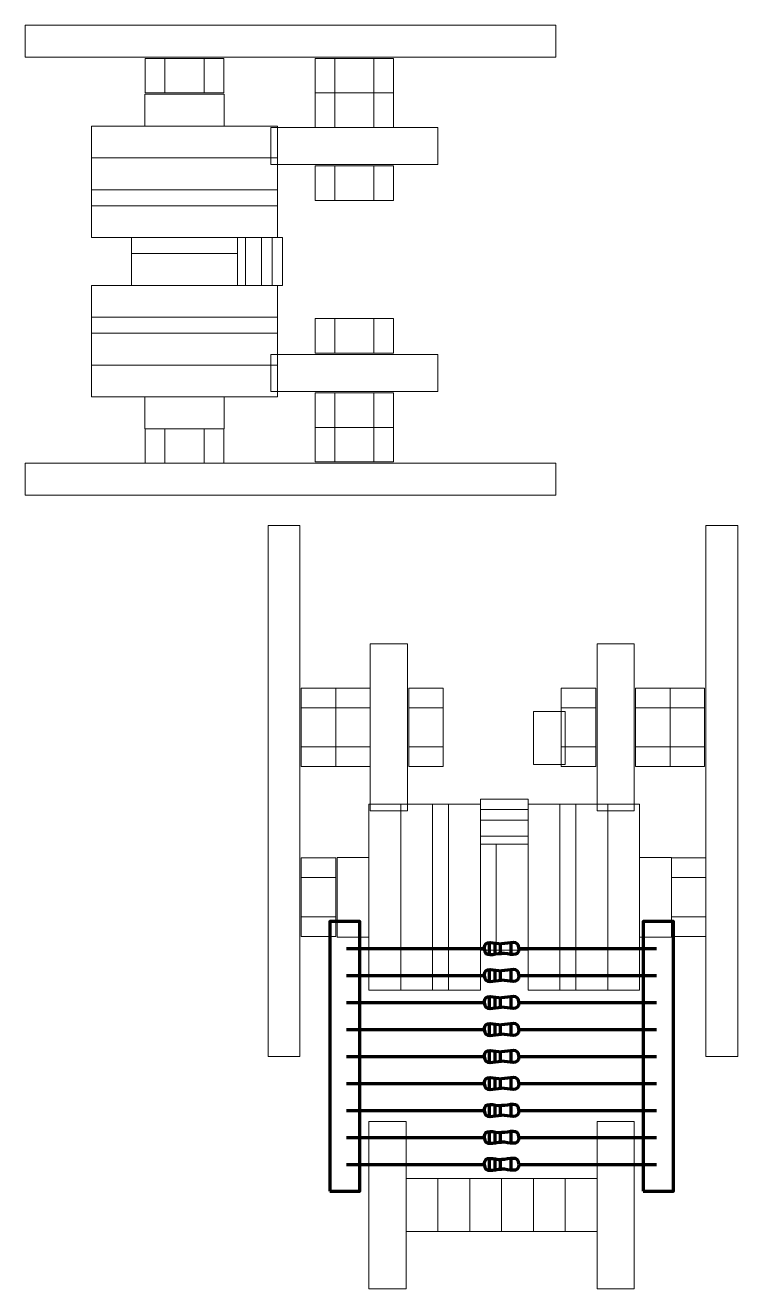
# Model space of a CAD drawing. Header units: centimetres. Extents: x -121 to 177, y -44 to 114.
# Drawn here: x 100.02 to 113.45, y 47.77 to 71.58 of the extents above; entities that cross this region are included whole.
import ezdxf

# ---------------------------------------------------------------- set-up
doc = ezdxf.new("R2010")
doc.units = ezdxf.units.CM
doc.header["$MEASUREMENT"] = 0
doc.layers.add('Layer 1', color=7, linetype='Continuous')

msp = doc.modelspace()

# ---------------------------------------------------------------- linework, layer by layer
at = {"layer": 'Layer 1', "color": 253, "lineweight": 18}
for points in [[(102.286, 70.3), (103.764, 70.3), (103.764, 70.95), (102.286, 70.95), (102.286, 70.3)], [(102.6555, 70.3), (103.3945, 70.3), (103.3945, 70.95), (102.6555, 70.95), (102.6555, 70.3)], [(105.486, 70.3), (106.964, 70.3), (106.964, 70.95), (105.486, 70.95), (105.486, 70.3)], [(105.8555, 70.3), (106.5945, 70.3), (106.5945, 70.95), (105.8555, 70.95), (105.8555, 70.3)], [(105.486, 69.65), (106.964, 69.65), (106.964, 70.3), (105.486, 70.3), (105.486, 69.65)], [(105.8555, 69.65), (106.5945, 69.65), (106.5945, 70.3), (105.8555, 70.3), (105.8555, 69.65)], [(105.486, 68.275), (106.964, 68.275), (106.964, 68.925), (105.486, 68.925), (105.486, 68.275)], [(105.8555, 68.275), (106.5945, 68.275), (106.5945, 68.925), (105.8555, 68.925), (105.8555, 68.275)], [(105.486, 65.4), (106.964, 65.4), (106.964, 66.05), (105.486, 66.05), (105.486, 65.4)], [(105.8555, 65.4), (106.5945, 65.4), (106.5945, 66.05), (105.8555, 66.05), (105.8555, 65.4)], [(105.486, 64), (106.964, 64), (106.964, 64.65), (105.486, 64.65), (105.486, 64)], [(105.8555, 64), (106.5945, 64), (106.5945, 64.65), (105.8555, 64.65), (105.8555, 64)], [(102.286, 63.325), (103.764, 63.325), (103.764, 63.975), (102.286, 63.975), (102.286, 63.325)], [(102.6555, 63.325), (103.3945, 63.325), (103.3945, 63.975), (102.6555, 63.975), (102.6555, 63.325)], [(105.486, 63.35), (106.964, 63.35), (106.964, 64), (105.486, 64), (105.486, 63.35)], [(105.8555, 63.35), (106.5945, 63.35), (106.5945, 64), (105.8555, 64), (105.8555, 63.35)]]:
    msp.add_lwpolyline(points, close=True, dxfattribs=at)
at = {"layer": 'Layer 1', "color": 202, "lineweight": 20}
for points in [[(104.6, 52.14996), (105.2, 52.14996), (105.2, 62.15004), (104.6, 62.15004), (104.6, 52.14996)], [(112.85, 52.14996), (113.45, 52.14996), (113.45, 62.15004), (112.85, 62.15004), (112.85, 52.14996)], [(106.525, 56.775), (107.225, 56.775), (107.225, 59.925), (106.525, 59.925), (106.525, 56.775)], [(110.8, 56.775), (111.5, 56.775), (111.5, 59.925), (110.8, 59.925), (110.8, 56.775)], [(106.5, 47.775), (107.2, 47.775), (107.2, 50.925), (106.5, 50.925), (106.5, 47.775)], [(110.8, 47.775), (111.5, 47.775), (111.5, 50.925), (110.8, 50.925), (110.8, 47.775)]]:
    msp.add_lwpolyline(points, close=True, dxfattribs=at)
at = {"layer": 'Layer 1', "color": 140, "lineweight": 20}
for points in [[(109.6, 57.65), (110.2, 57.65), (110.2, 58.65), (109.6, 58.65), (109.6, 57.65)], [(106.5, 53.4), (107.1, 53.4), (107.1, 56.9), (106.5, 56.9), (106.5, 53.4)], [(107.1, 53.4), (107.7, 53.4), (107.7, 56.9), (107.1, 56.9), (107.1, 53.4)], [(107.7, 53.4), (108, 53.4), (108, 56.9), (107.7, 56.9), (107.7, 53.4)], [(108, 53.4), (108.6, 53.4), (108.6, 56.9), (108, 56.9), (108, 53.4)], [(109.5, 53.4), (110.1, 53.4), (110.1, 56.9), (109.5, 56.9), (109.5, 53.4)], [(110.1, 53.4), (110.4, 53.4), (110.4, 56.9), (110.1, 56.9), (110.1, 53.4)], [(110.4, 53.4), (111, 53.4), (111, 56.9), (110.4, 56.9), (110.4, 53.4)], [(111, 53.4), (111.6, 53.4), (111.6, 56.9), (111, 56.9), (111, 53.4)], [(108.6, 54.15), (108.9, 54.15), (108.9, 56.15), (108.6, 56.15), (108.6, 54.15)], [(108.9, 54.15), (109.5, 54.15), (109.5, 56.15), (108.9, 56.15), (108.9, 54.15)], [(105.9, 54.4), (106.5, 54.4), (106.5, 55.9), (105.9, 55.9), (105.9, 54.4)], [(111.6, 54.4), (112.2, 54.4), (112.2, 55.9), (111.6, 55.9), (111.6, 54.4)], [(107.2, 48.85), (107.8, 48.85), (107.8, 49.85), (107.2, 49.85), (107.2, 48.85)], [(107.8, 48.85), (108.4, 48.85), (108.4, 49.85), (107.8, 49.85), (107.8, 48.85)], [(108.4, 48.85), (109, 48.85), (109, 49.85), (108.4, 49.85), (108.4, 48.85)], [(109, 48.85), (109.6, 48.85), (109.6, 49.85), (109, 49.85), (109, 48.85)], [(109.6, 48.85), (110.2, 48.85), (110.2, 49.85), (109.6, 49.85), (109.6, 48.85)], [(110.2, 48.85), (110.8, 48.85), (110.8, 49.85), (110.2, 49.85), (110.2, 48.85)]]:
    msp.add_lwpolyline(points, close=True, dxfattribs=at)
at = {"layer": 'Layer 1', "color": 5, "lineweight": 20}
msp.add_lwpolyline([(108.6, 56.8), (109.5, 56.8), (109.5, 57), (108.6, 57), (108.6, 56.8)], close=True, dxfattribs=at)
at = {"layer": 'Layer 1', "lineweight": 20}
msp.add_lwpolyline([(108.6, 56.3), (109.5, 56.3), (109.5, 56.6), (108.6, 56.6), (108.6, 56.3)], close=True, dxfattribs=at)
at = {"layer": 'Layer 1', "color": 5, "lineweight": 70}
for points in [[(105.76085, 49.61001), (106.33235, 49.61001), (106.33235, 54.69001), (105.76085, 54.69001), (105.76085, 49.61001)], [(111.66762, 49.61001), (112.23912, 49.61001), (112.23912, 54.69001), (111.66762, 54.69001), (111.66762, 49.61001)]]:
    msp.add_lwpolyline(points, close=True, dxfattribs=at)
at = {"layer": 'Layer 1', "color": 202, "lineweight": 20}
for points in [[(110.02504, 71.575), (110.02504, 71.575), (110.02504, 70.975), (110.02504, 70.975), (110.02504, 70.975), (110.02504, 70.975), (100.02496, 70.975), (100.02496, 70.975), (100.02496, 70.975), (100.02496, 70.975), (100.02496, 71.575), (100.02496, 71.575), (100.02496, 71.575), (100.02496, 71.575), (110.02504, 71.575), (110.02504, 71.575)], [(107.8, 69.65), (107.8, 69.65), (107.8, 68.95), (107.8, 68.95), (107.8, 68.95), (107.8, 68.95), (104.65, 68.95), (104.65, 68.95), (104.65, 68.95), (104.65, 68.95), (104.65, 69.65), (104.65, 69.65), (104.65, 69.65), (104.65, 69.65), (107.8, 69.65), (107.8, 69.65)], [(107.8, 65.375), (107.8, 65.375), (107.8, 64.675), (107.8, 64.675), (107.8, 64.675), (107.8, 64.675), (104.65, 64.675), (104.65, 64.675), (104.65, 64.675), (104.65, 64.675), (104.65, 65.375), (104.65, 65.375), (104.65, 65.375), (104.65, 65.375), (107.8, 65.375), (107.8, 65.375)], [(110.02504, 63.325), (110.02504, 63.325), (110.02504, 62.725), (110.02504, 62.725), (110.02504, 62.725), (110.02504, 62.725), (100.02496, 62.725), (100.02496, 62.725), (100.02496, 62.725), (100.02496, 62.725), (100.02496, 63.325), (100.02496, 63.325), (100.02496, 63.325), (100.02496, 63.325), (110.02504, 63.325), (110.02504, 63.325)]]:
    msp.add_open_spline(points, degree=3, knots=[0, 0, 0, 0, 0.25, 0.25, 0.25, 0.25, 0.5, 0.5, 0.5, 0.5, 0.75, 0.75, 0.75, 0.75, 1, 1, 1, 1], dxfattribs=at)
at = {"layer": 'Layer 1', "color": 140, "lineweight": 20}
for points in [[(103.775, 70.275), (103.775, 70.275), (103.775, 69.675), (103.775, 69.675), (103.775, 69.675), (103.775, 69.675), (102.275, 69.675), (102.275, 69.675), (102.275, 69.675), (102.275, 69.675), (102.275, 70.275), (102.275, 70.275), (102.275, 70.275), (102.275, 70.275), (103.775, 70.275), (103.775, 70.275)], [(104.775, 69.075), (104.775, 69.075), (104.775, 69.675), (104.775, 69.675), (104.775, 69.675), (104.775, 69.675), (101.275, 69.675), (101.275, 69.675), (101.275, 69.675), (101.275, 69.675), (101.275, 69.075), (101.275, 69.075), (101.275, 69.075), (101.275, 69.075), (104.775, 69.075), (104.775, 69.075)], [(104.775, 68.475), (104.775, 68.475), (104.775, 69.075), (104.775, 69.075), (104.775, 69.075), (104.775, 69.075), (101.275, 69.075), (101.275, 69.075), (101.275, 69.075), (101.275, 69.075), (101.275, 68.475), (101.275, 68.475), (101.275, 68.475), (101.275, 68.475), (104.775, 68.475), (104.775, 68.475)], [(104.775, 68.175), (104.775, 68.175), (104.775, 68.475), (104.775, 68.475), (104.775, 68.475), (104.775, 68.475), (101.275, 68.475), (101.275, 68.475), (101.275, 68.475), (101.275, 68.475), (101.275, 68.175), (101.275, 68.175), (101.275, 68.175), (101.275, 68.175), (104.775, 68.175), (104.775, 68.175)], [(104.775, 67.575), (104.775, 67.575), (104.775, 68.175), (104.775, 68.175), (104.775, 68.175), (104.775, 68.175), (101.275, 68.175), (101.275, 68.175), (101.275, 68.175), (101.275, 68.175), (101.275, 67.575), (101.275, 67.575), (101.275, 67.575), (101.275, 67.575), (104.775, 67.575), (104.775, 67.575)], [(104.025, 67.575), (104.025, 67.575), (104.025, 67.275), (104.025, 67.275), (104.025, 67.275), (104.025, 67.275), (102.025, 67.275), (102.025, 67.275), (102.025, 67.275), (102.025, 67.275), (102.025, 67.575), (102.025, 67.575), (102.025, 67.575), (102.025, 67.575), (104.025, 67.575), (104.025, 67.575)], [(104.025, 67.275), (104.025, 67.275), (104.025, 66.675), (104.025, 66.675), (104.025, 66.675), (104.025, 66.675), (102.025, 66.675), (102.025, 66.675), (102.025, 66.675), (102.025, 66.675), (102.025, 67.275), (102.025, 67.275), (102.025, 67.275), (102.025, 67.275), (104.025, 67.275), (104.025, 67.275)], [(104.775, 66.675), (104.775, 66.675), (104.775, 66.075), (104.775, 66.075), (104.775, 66.075), (104.775, 66.075), (101.275, 66.075), (101.275, 66.075), (101.275, 66.075), (101.275, 66.075), (101.275, 66.675), (101.275, 66.675), (101.275, 66.675), (101.275, 66.675), (104.775, 66.675), (104.775, 66.675)], [(104.775, 66.075), (104.775, 66.075), (104.775, 65.775), (104.775, 65.775), (104.775, 65.775), (104.775, 65.775), (101.275, 65.775), (101.275, 65.775), (101.275, 65.775), (101.275, 65.775), (101.275, 66.075), (101.275, 66.075), (101.275, 66.075), (101.275, 66.075), (104.775, 66.075), (104.775, 66.075)], [(104.775, 65.775), (104.775, 65.775), (104.775, 65.175), (104.775, 65.175), (104.775, 65.175), (104.775, 65.175), (101.275, 65.175), (101.275, 65.175), (101.275, 65.175), (101.275, 65.175), (101.275, 65.775), (101.275, 65.775), (101.275, 65.775), (101.275, 65.775), (104.775, 65.775), (104.775, 65.775)], [(104.775, 65.175), (104.775, 65.175), (104.775, 64.575), (104.775, 64.575), (104.775, 64.575), (104.775, 64.575), (101.275, 64.575), (101.275, 64.575), (101.275, 64.575), (101.275, 64.575), (101.275, 65.175), (101.275, 65.175), (101.275, 65.175), (101.275, 65.175), (104.775, 65.175), (104.775, 65.175)], [(103.775, 64.575), (103.775, 64.575), (103.775, 63.975), (103.775, 63.975), (103.775, 63.975), (103.775, 63.975), (102.275, 63.975), (102.275, 63.975), (102.275, 63.975), (102.275, 63.975), (102.275, 64.575), (102.275, 64.575), (102.275, 64.575), (102.275, 64.575), (103.775, 64.575), (103.775, 64.575)]]:
    msp.add_open_spline(points, degree=3, knots=[0, 0, 0, 0, 0.25, 0.25, 0.25, 0.25, 0.5, 0.5, 0.5, 0.5, 0.75, 0.75, 0.75, 0.75, 1, 1, 1, 1], dxfattribs=at)
at = {"layer": 'Layer 1', "lineweight": 20}
msp.add_open_spline([(104.175, 67.575), (104.175, 67.575), (104.175, 66.675), (104.175, 66.675), (104.175, 66.675), (104.175, 66.675), (104.475, 66.675), (104.475, 66.675), (104.475, 66.675), (104.475, 66.675), (104.475, 67.575), (104.475, 67.575), (104.475, 67.575), (104.475, 67.575), (104.175, 67.575), (104.175, 67.575)], degree=3, knots=[0, 0, 0, 0, 0.25, 0.25, 0.25, 0.25, 0.5, 0.5, 0.5, 0.5, 0.75, 0.75, 0.75, 0.75, 1, 1, 1, 1], dxfattribs=at)
at = {"layer": 'Layer 1', "color": 5, "lineweight": 20}
msp.add_open_spline([(104.675, 67.575), (104.675, 67.575), (104.675, 66.675), (104.675, 66.675), (104.675, 66.675), (104.675, 66.675), (104.875, 66.675), (104.875, 66.675), (104.875, 66.675), (104.875, 66.675), (104.875, 67.575), (104.875, 67.575), (104.875, 67.575), (104.875, 67.575), (104.675, 67.575), (104.675, 67.575)], degree=3, knots=[0, 0, 0, 0, 0.25, 0.25, 0.25, 0.25, 0.5, 0.5, 0.5, 0.5, 0.75, 0.75, 0.75, 0.75, 1, 1, 1, 1], dxfattribs=at)
at = {"layer": 'Layer 1', "color": 253, "lineweight": 18}
for points in [[(105.225, 57.611), (105.225, 57.611), (105.225, 59.089), (105.225, 59.089), (105.225, 59.089), (105.225, 59.089), (105.875, 59.089), (105.875, 59.089), (105.875, 59.089), (105.875, 59.089), (105.875, 57.611), (105.875, 57.611), (105.875, 57.611), (105.875, 57.611), (105.225, 57.611), (105.225, 57.611)], [(105.875, 57.611), (105.875, 57.611), (105.875, 59.089), (105.875, 59.089), (105.875, 59.089), (105.875, 59.089), (106.525, 59.089), (106.525, 59.089), (106.525, 59.089), (106.525, 59.089), (106.525, 57.611), (106.525, 57.611), (106.525, 57.611), (106.525, 57.611), (105.875, 57.611), (105.875, 57.611)], [(107.25, 57.611), (107.25, 57.611), (107.25, 59.089), (107.25, 59.089), (107.25, 59.089), (107.25, 59.089), (107.9, 59.089), (107.9, 59.089), (107.9, 59.089), (107.9, 59.089), (107.9, 57.611), (107.9, 57.611), (107.9, 57.611), (107.9, 57.611), (107.25, 57.611), (107.25, 57.611)], [(110.125, 57.611), (110.125, 57.611), (110.125, 59.089), (110.125, 59.089), (110.125, 59.089), (110.125, 59.089), (110.775, 59.089), (110.775, 59.089), (110.775, 59.089), (110.775, 59.089), (110.775, 57.611), (110.775, 57.611), (110.775, 57.611), (110.775, 57.611), (110.125, 57.611), (110.125, 57.611)], [(111.525, 57.611), (111.525, 57.611), (111.525, 59.089), (111.525, 59.089), (111.525, 59.089), (111.525, 59.089), (112.175, 59.089), (112.175, 59.089), (112.175, 59.089), (112.175, 59.089), (112.175, 57.611), (112.175, 57.611), (112.175, 57.611), (112.175, 57.611), (111.525, 57.611), (111.525, 57.611)], [(112.175, 57.611), (112.175, 57.611), (112.175, 59.089), (112.175, 59.089), (112.175, 59.089), (112.175, 59.089), (112.825, 59.089), (112.825, 59.089), (112.825, 59.089), (112.825, 59.089), (112.825, 57.611), (112.825, 57.611), (112.825, 57.611), (112.825, 57.611), (112.175, 57.611), (112.175, 57.611)], [(105.225, 57.9805), (105.225, 57.9805), (105.225, 58.7195), (105.225, 58.7195), (105.225, 58.7195), (105.225, 58.7195), (105.875, 58.7195), (105.875, 58.7195), (105.875, 58.7195), (105.875, 58.7195), (105.875, 57.9805), (105.875, 57.9805), (105.875, 57.9805), (105.875, 57.9805), (105.225, 57.9805), (105.225, 57.9805)], [(105.875, 57.9805), (105.875, 57.9805), (105.875, 58.7195), (105.875, 58.7195), (105.875, 58.7195), (105.875, 58.7195), (106.525, 58.7195), (106.525, 58.7195), (106.525, 58.7195), (106.525, 58.7195), (106.525, 57.9805), (106.525, 57.9805), (106.525, 57.9805), (106.525, 57.9805), (105.875, 57.9805), (105.875, 57.9805)], [(107.25, 57.9805), (107.25, 57.9805), (107.25, 58.7195), (107.25, 58.7195), (107.25, 58.7195), (107.25, 58.7195), (107.9, 58.7195), (107.9, 58.7195), (107.9, 58.7195), (107.9, 58.7195), (107.9, 57.9805), (107.9, 57.9805), (107.9, 57.9805), (107.9, 57.9805), (107.25, 57.9805), (107.25, 57.9805)], [(110.125, 57.9805), (110.125, 57.9805), (110.125, 58.7195), (110.125, 58.7195), (110.125, 58.7195), (110.125, 58.7195), (110.775, 58.7195), (110.775, 58.7195), (110.775, 58.7195), (110.775, 58.7195), (110.775, 57.9805), (110.775, 57.9805), (110.775, 57.9805), (110.775, 57.9805), (110.125, 57.9805), (110.125, 57.9805)], [(111.525, 57.9805), (111.525, 57.9805), (111.525, 58.7195), (111.525, 58.7195), (111.525, 58.7195), (111.525, 58.7195), (112.175, 58.7195), (112.175, 58.7195), (112.175, 58.7195), (112.175, 58.7195), (112.175, 57.9805), (112.175, 57.9805), (112.175, 57.9805), (112.175, 57.9805), (111.525, 57.9805), (111.525, 57.9805)], [(112.175, 57.9805), (112.175, 57.9805), (112.175, 58.7195), (112.175, 58.7195), (112.175, 58.7195), (112.175, 58.7195), (112.825, 58.7195), (112.825, 58.7195), (112.825, 58.7195), (112.825, 58.7195), (112.825, 57.9805), (112.825, 57.9805), (112.825, 57.9805), (112.825, 57.9805), (112.175, 57.9805), (112.175, 57.9805)], [(105.225, 54.411), (105.225, 54.411), (105.225, 55.889), (105.225, 55.889), (105.225, 55.889), (105.225, 55.889), (105.875, 55.889), (105.875, 55.889), (105.875, 55.889), (105.875, 55.889), (105.875, 54.411), (105.875, 54.411), (105.875, 54.411), (105.875, 54.411), (105.225, 54.411), (105.225, 54.411)], [(112.2, 54.411), (112.2, 54.411), (112.2, 55.889), (112.2, 55.889), (112.2, 55.889), (112.2, 55.889), (112.85, 55.889), (112.85, 55.889), (112.85, 55.889), (112.85, 55.889), (112.85, 54.411), (112.85, 54.411), (112.85, 54.411), (112.85, 54.411), (112.2, 54.411), (112.2, 54.411)], [(105.225, 54.7805), (105.225, 54.7805), (105.225, 55.5195), (105.225, 55.5195), (105.225, 55.5195), (105.225, 55.5195), (105.875, 55.5195), (105.875, 55.5195), (105.875, 55.5195), (105.875, 55.5195), (105.875, 54.7805), (105.875, 54.7805), (105.875, 54.7805), (105.875, 54.7805), (105.225, 54.7805), (105.225, 54.7805)], [(112.2, 54.7805), (112.2, 54.7805), (112.2, 55.5195), (112.2, 55.5195), (112.2, 55.5195), (112.2, 55.5195), (112.85, 55.5195), (112.85, 55.5195), (112.85, 55.5195), (112.85, 55.5195), (112.85, 54.7805), (112.85, 54.7805), (112.85, 54.7805), (112.85, 54.7805), (112.2, 54.7805), (112.2, 54.7805)]]:
    msp.add_open_spline(points, degree=3, knots=[0, 0, 0, 0, 0.25, 0.25, 0.25, 0.25, 0.5, 0.5, 0.5, 0.5, 0.75, 0.75, 0.75, 0.75, 1, 1, 1, 1], dxfattribs=at)
at = {"layer": 'Layer 1', "color": 5, "lineweight": 70}
for points in [[(108.67484, 54.18262), (108.67484, 54.36129), (108.85242, 54.27191), (109.0014, 54.27191)], [(108.77484, 54.06771), (108.77484, 54.06771), (108.77484, 54.2963), (108.77484, 54.2963)], [(108.8769, 54.082), (108.8769, 54.082), (108.8769, 54.28202), (108.8769, 54.28202)], [(108.97895, 54.09424), (108.97895, 54.09424), (108.97895, 54.26977), (108.97895, 54.26977)], [(109.32592, 54.18262), (109.32592, 54.36129), (109.14833, 54.27191), (108.99936, 54.27191)], [(109.18305, 54.07077), (109.18305, 54.07077), (109.18305, 54.29324), (109.18305, 54.29324)], [(106.07835, 54.18201), (106.07835, 54.18201), (108.67483, 54.18201), (108.67483, 54.18201)], [(108.67484, 54.18201), (108.67484, 54.00334), (108.85242, 54.09271), (109.0014, 54.09271)], [(109.32592, 54.18201), (109.32592, 54.00334), (109.14833, 54.09271), (108.99936, 54.09271)], [(109.32592, 54.18201), (109.32592, 54.18201), (111.92035, 54.18201), (111.92035, 54.18201)], [(108.67484, 53.67462), (108.67484, 53.85329), (108.85242, 53.76391), (109.0014, 53.76391)], [(108.77484, 53.55971), (108.77484, 53.55971), (108.77484, 53.7883), (108.77484, 53.7883)], [(109.32592, 53.67462), (109.32592, 53.85329), (109.14833, 53.76391), (108.99936, 53.76391)], [(106.07835, 53.67401), (106.07835, 53.67401), (108.67483, 53.67401), (108.67483, 53.67401)], [(108.67484, 53.67401), (108.67484, 53.49534), (108.85242, 53.58471), (109.0014, 53.58471)], [(108.8769, 53.574), (108.8769, 53.574), (108.8769, 53.77402), (108.8769, 53.77402)], [(108.97895, 53.58624), (108.97895, 53.58624), (108.97895, 53.76177), (108.97895, 53.76177)], [(109.32592, 53.67401), (109.32592, 53.49534), (109.14833, 53.58471), (108.99936, 53.58471)], [(109.18305, 53.56277), (109.18305, 53.56277), (109.18305, 53.78524), (109.18305, 53.78524)], [(109.32592, 53.67401), (109.32592, 53.67401), (111.92035, 53.67401), (111.92035, 53.67401)], [(108.67484, 53.16662), (108.67484, 53.34529), (108.85242, 53.25591), (109.0014, 53.25591)], [(109.32592, 53.16662), (109.32592, 53.34529), (109.14833, 53.25591), (108.99936, 53.25591)], [(106.07835, 53.16601), (106.07835, 53.16601), (108.67483, 53.16601), (108.67483, 53.16601)], [(108.67484, 53.16601), (108.67484, 52.98734), (108.85242, 53.07671), (109.0014, 53.07671)], [(108.77484, 53.05171), (108.77484, 53.05171), (108.77484, 53.2803), (108.77484, 53.2803)], [(108.8769, 53.066), (108.8769, 53.066), (108.8769, 53.26602), (108.8769, 53.26602)], [(108.97895, 53.07824), (108.97895, 53.07824), (108.97895, 53.25377), (108.97895, 53.25377)], [(109.32592, 53.16601), (109.32592, 52.98734), (109.14833, 53.07671), (108.99936, 53.07671)], [(109.18305, 53.05477), (109.18305, 53.05477), (109.18305, 53.27724), (109.18305, 53.27724)], [(109.32592, 53.16601), (109.32592, 53.16601), (111.92035, 53.16601), (111.92035, 53.16601)], [(108.67484, 52.65862), (108.67484, 52.83729), (108.85242, 52.74791), (109.0014, 52.74791)], [(109.32592, 52.65862), (109.32592, 52.83729), (109.14833, 52.74791), (108.99936, 52.74791)], [(106.07835, 52.65801), (106.07835, 52.65801), (108.67483, 52.65801), (108.67483, 52.65801)], [(108.67484, 52.65801), (108.67484, 52.47934), (108.85242, 52.56871), (109.0014, 52.56871)], [(108.77484, 52.54371), (108.77484, 52.54371), (108.77484, 52.7723), (108.77484, 52.7723)], [(108.8769, 52.558), (108.8769, 52.558), (108.8769, 52.75802), (108.8769, 52.75802)], [(108.97895, 52.57024), (108.97895, 52.57024), (108.97895, 52.74577), (108.97895, 52.74577)], [(109.32592, 52.65801), (109.32592, 52.47934), (109.14833, 52.56871), (108.99936, 52.56871)], [(109.18305, 52.54677), (109.18305, 52.54677), (109.18305, 52.76924), (109.18305, 52.76924)], [(109.32592, 52.65801), (109.32592, 52.65801), (111.92035, 52.65801), (111.92035, 52.65801)], [(106.07835, 52.15001), (106.07835, 52.15001), (108.67483, 52.15001), (108.67483, 52.15001)], [(108.67484, 52.15062), (108.67484, 52.32929), (108.85242, 52.23991), (109.0014, 52.23991)], [(108.67484, 52.15001), (108.67484, 51.97134), (108.85242, 52.06071), (109.0014, 52.06071)], [(108.77484, 52.03571), (108.77484, 52.03571), (108.77484, 52.2643), (108.77484, 52.2643)], [(108.8769, 52.05), (108.8769, 52.05), (108.8769, 52.25002), (108.8769, 52.25002)], [(108.97895, 52.06224), (108.97895, 52.06224), (108.97895, 52.23777), (108.97895, 52.23777)], [(109.32592, 52.15062), (109.32592, 52.32929), (109.14833, 52.23991), (108.99936, 52.23991)], [(109.32592, 52.15001), (109.32592, 51.97134), (109.14833, 52.06071), (108.99936, 52.06071)], [(109.18305, 52.03877), (109.18305, 52.03877), (109.18305, 52.26124), (109.18305, 52.26124)], [(109.32592, 52.15001), (109.32592, 52.15001), (111.92035, 52.15001), (111.92035, 52.15001)], [(108.67484, 51.64262), (108.67484, 51.82129), (108.85242, 51.73191), (109.0014, 51.73191)], [(108.77484, 51.52771), (108.77484, 51.52771), (108.77484, 51.7563), (108.77484, 51.7563)], [(108.8769, 51.542), (108.8769, 51.542), (108.8769, 51.74202), (108.8769, 51.74202)], [(108.97895, 51.55424), (108.97895, 51.55424), (108.97895, 51.72977), (108.97895, 51.72977)], [(109.32592, 51.64262), (109.32592, 51.82129), (109.14833, 51.73191), (108.99936, 51.73191)], [(109.18305, 51.53077), (109.18305, 51.53077), (109.18305, 51.75324), (109.18305, 51.75324)], [(106.07835, 51.64201), (106.07835, 51.64201), (108.67483, 51.64201), (108.67483, 51.64201)], [(108.67484, 51.64201), (108.67484, 51.46334), (108.85242, 51.55271), (109.0014, 51.55271)], [(109.32592, 51.64201), (109.32592, 51.46334), (109.14833, 51.55271), (108.99936, 51.55271)], [(109.32592, 51.64201), (109.32592, 51.64201), (111.92035, 51.64201), (111.92035, 51.64201)], [(108.67484, 51.13462), (108.67484, 51.31329), (108.85242, 51.22391), (109.0014, 51.22391)], [(108.77484, 51.01971), (108.77484, 51.01971), (108.77484, 51.2483), (108.77484, 51.2483)], [(108.8769, 51.034), (108.8769, 51.034), (108.8769, 51.23402), (108.8769, 51.23402)], [(108.97895, 51.04624), (108.97895, 51.04624), (108.97895, 51.22177), (108.97895, 51.22177)], [(109.32592, 51.13462), (109.32592, 51.31329), (109.14833, 51.22391), (108.99936, 51.22391)], [(109.18305, 51.02277), (109.18305, 51.02277), (109.18305, 51.24524), (109.18305, 51.24524)], [(106.07835, 51.13401), (106.07835, 51.13401), (108.67483, 51.13401), (108.67483, 51.13401)], [(108.67484, 51.13401), (108.67484, 50.95534), (108.85242, 51.04471), (109.0014, 51.04471)], [(109.32592, 51.13401), (109.32592, 50.95534), (109.14833, 51.04471), (108.99936, 51.04471)], [(109.32592, 51.13401), (109.32592, 51.13401), (111.92035, 51.13401), (111.92035, 51.13401)], [(108.67484, 50.62662), (108.67484, 50.80529), (108.85242, 50.71591), (109.0014, 50.71591)], [(108.77484, 50.51171), (108.77484, 50.51171), (108.77484, 50.7403), (108.77484, 50.7403)], [(108.8769, 50.526), (108.8769, 50.526), (108.8769, 50.72602), (108.8769, 50.72602)], [(108.97895, 50.53824), (108.97895, 50.53824), (108.97895, 50.71377), (108.97895, 50.71377)], [(109.32592, 50.62662), (109.32592, 50.80529), (109.14833, 50.71591), (108.99936, 50.71591)], [(109.18305, 50.51477), (109.18305, 50.51477), (109.18305, 50.73724), (109.18305, 50.73724)], [(106.07835, 50.62601), (106.07835, 50.62601), (108.67483, 50.62601), (108.67483, 50.62601)], [(108.67484, 50.62601), (108.67484, 50.44734), (108.85242, 50.53671), (109.0014, 50.53671)], [(109.32592, 50.62601), (109.32592, 50.44734), (109.14833, 50.53671), (108.99936, 50.53671)], [(109.32592, 50.62601), (109.32592, 50.62601), (111.92035, 50.62601), (111.92035, 50.62601)], [(108.67484, 50.11862), (108.67484, 50.29729), (108.85242, 50.20791), (109.0014, 50.20791)], [(108.77484, 50.00371), (108.77484, 50.00371), (108.77484, 50.2323), (108.77484, 50.2323)], [(108.8769, 50.018), (108.8769, 50.018), (108.8769, 50.21802), (108.8769, 50.21802)], [(109.32592, 50.11862), (109.32592, 50.29729), (109.14833, 50.20791), (108.99936, 50.20791)], [(109.18305, 50.00677), (109.18305, 50.00677), (109.18305, 50.22924), (109.18305, 50.22924)], [(106.07835, 50.11801), (106.07835, 50.11801), (108.67483, 50.11801), (108.67483, 50.11801)], [(108.67484, 50.11801), (108.67484, 49.93934), (108.85242, 50.02871), (109.0014, 50.02871)], [(108.97895, 50.03024), (108.97895, 50.03024), (108.97895, 50.20577), (108.97895, 50.20577)], [(109.32592, 50.11801), (109.32592, 49.93934), (109.14833, 50.02871), (108.99936, 50.02871)], [(109.32592, 50.11801), (109.32592, 50.11801), (111.92035, 50.11801), (111.92035, 50.11801)]]:
    msp.add_open_spline(points, degree=3, dxfattribs=at)

doc.saveas('drawing.dxf')
